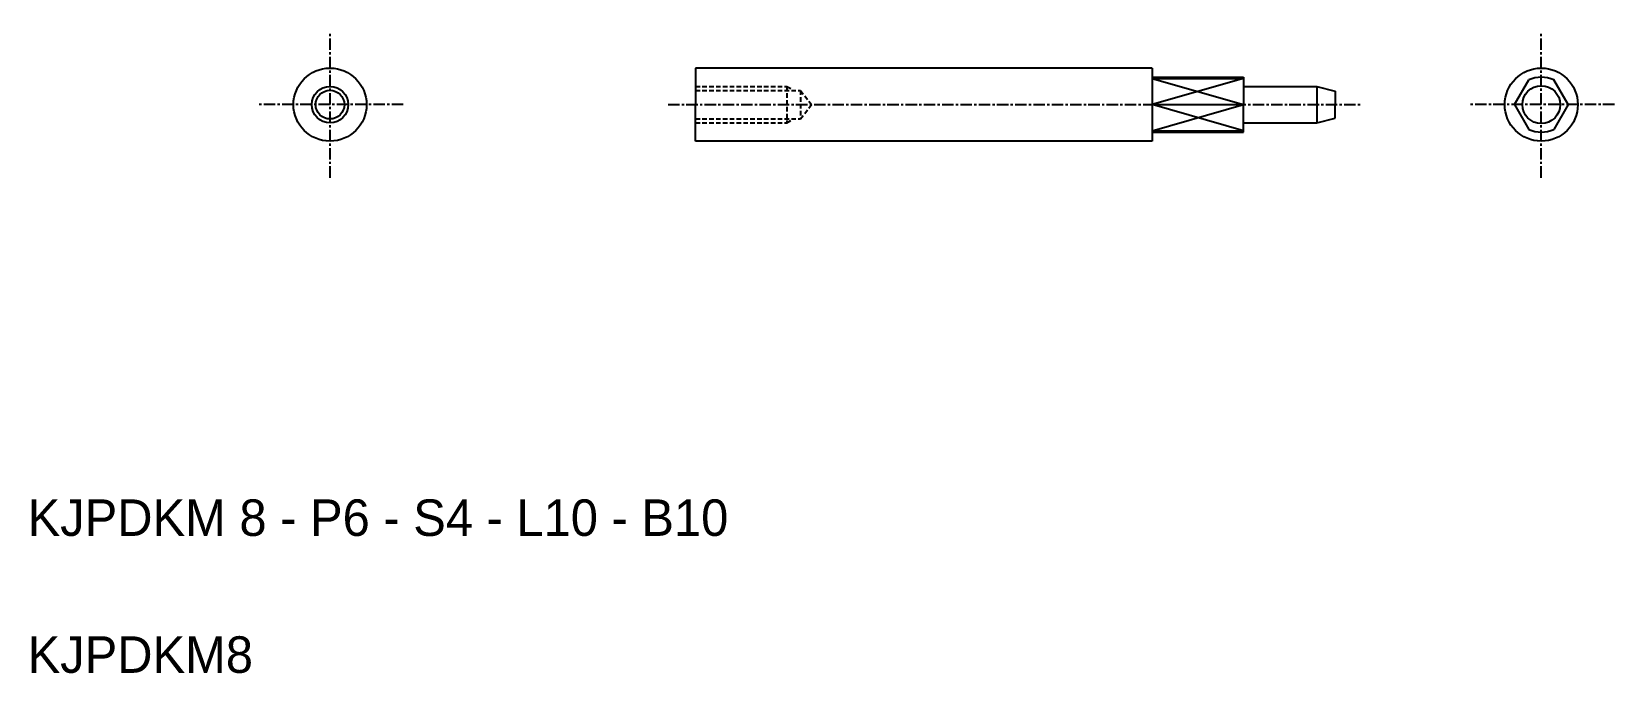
# Model space of a CAD drawing. Extents: x 67 to 241, y 10 to 80.
import ezdxf

# ---------------------------------------------------------------- set-up
doc = ezdxf.new("R2010")
doc.units = 0
doc.linetypes.add('CENTER', pattern=[2, 1.25, -0.25, 0.25, -0.25])
doc.linetypes.add('DASHED', pattern=[0.75, 0.5, -0.25])
doc.layers.get('0').update_dxf_attribs({"linetype": 'CONTINUOUS'})
doc.layers.add('CENTER', color=1, linetype='CENTER')

msp = doc.modelspace()

# ---------------------------------------------------------------- linework, layer by layer
at = {"color": 7, "linetype": 'CONTINUOUS'}
for p, q in [((140, 76.24), (140, 72.24)), ((190, 76.24), (140, 76.24)), ((190, 76.24), (190, 68.24)), ((190, 75.24), (200, 75.24)), ((190, 75.09), (200, 75.09)), ((200, 75.24), (200, 74.24)), ((229.64, 72.24), (231.21, 74.96)), ((235.51, 72.24), (233.94, 74.96)), ((200, 74.24), (200, 72.24)), ((200, 74.24), (208, 74.24)), ((208, 74.24), (208, 70.24)), ((208, 74.24), (210, 73.7)), ((210, 73.7), (210, 72.24)), ((140, 68.24), (140, 72.24)), ((190, 72.24), (200, 72.24)), ((200, 70.24), (200, 72.24)), ((210, 70.77), (210, 72.24)), ((229.64, 72.24), (231.21, 69.51)), ((235.51, 72.24), (233.94, 69.51)), ((190, 69.38), (200, 69.38)), ((200, 69.24), (200, 70.24)), ((200, 70.24), (208, 70.24)), ((208, 70.24), (210, 70.77)), ((190, 68.24), (140, 68.24)), ((190, 69.24), (200, 69.24))]:
    msp.add_line(p, q, dxfattribs=at)
at = {"color": 3, "linetype": 'CONTINUOUS'}
for p, q in [((200, 75.09), (190, 72.24)), ((190, 75.09), (200, 72.24)), ((200, 69.38), (190, 72.24)), ((190, 69.38), (200, 72.24))]:
    msp.add_line(p, q, dxfattribs=at)
at = {"color": 3, "linetype": 'DASHED'}
for p, q in [((140, 74.24), (150, 74.24)), ((140, 73.8), (151.5, 73.8)), ((150, 74.24), (150, 70.24)), ((150, 74.24), (150.66, 73.86)), ((151.5, 73.8), (152.69, 72.24)), ((151.5, 73.8), (151.5, 70.67)), ((151.5, 70.67), (152.69, 72.24)), ((140, 70.67), (151.5, 70.67)), ((140, 70.24), (150, 70.24)), ((150, 70.24), (150.66, 70.62))]:
    msp.add_line(p, q, dxfattribs=at)
at = {"color": 7, "linetype": 'CONTINUOUS'}
for centre, radius in [((100, 72.24), 4), ((232.58, 72.24), 4), ((100, 72.24), 1.57), ((232.58, 72.24), 2.07)]:
    msp.add_circle(centre, radius, dxfattribs=at)
at = {"color": 3, "linetype": 'CONTINUOUS'}
msp.add_circle((100, 72.24), 2, dxfattribs=at)
at = {"color": 7, "linetype": 'CONTINUOUS'}
for centre, start, end in [((232.58, 71.74), 67.0584, 112.9416), ((232.58, 72.74), 247.0584, 292.9416)]:
    msp.add_arc(centre, 3.5, start, end, dxfattribs=at)
at = {"layer": 'CENTER', "color": 1, "linetype": 'CENTER'}
for p, q in [((100, 64.24), (100, 80.24)), ((232.58, 64.24), (232.58, 80.24)), ((108, 72.24), (92, 72.24)), ((137, 72.24), (213, 72.24)), ((240.58, 72.24), (224.58, 72.24))]:
    msp.add_line(p, q, dxfattribs=at)

# ---------------------------------------------------------------- texts
at = {"color": 7, "linetype": 'CONTINUOUS'}
for s, p in [('KJPDKM 8 - P6 - S4 - L10 - B10', (66.9, 25)), ('KJPDKM8', (66.9, 10))]:
    msp.add_text(s, height=4, dxfattribs=at).set_placement(p)

doc.saveas('drawing.dxf')
